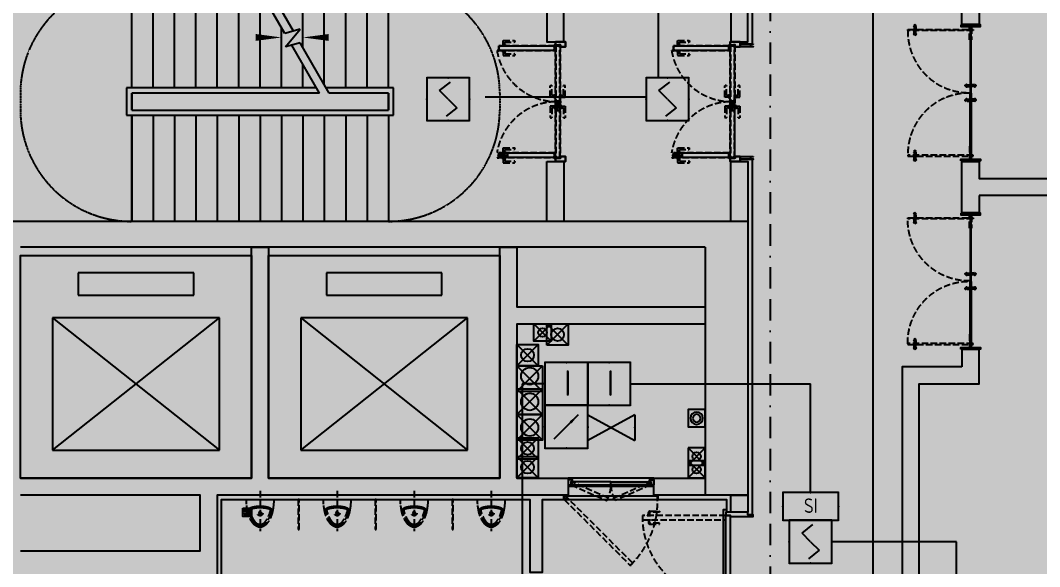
# Model space of a CAD drawing. Extents: x -284868 to 304789, y -137694 to 137894.
# Drawn here: x 208588 to 220495, y -89773 to -83388 of the extents above; entities that cross this region are included whole.
import ezdxf
from ezdxf.enums import TextEntityAlignment as Align

# ---------------------------------------------------------------- set-up
doc = ezdxf.new("R2010")
doc.units = 0
doc.linetypes.add('BORDER2', pattern=[0.875, 0.25, -0.125, 0.25, -0.125, 0, -0.125])
doc.linetypes.add('DASH', pattern=[0.35, 0.25, -0.1])
doc.layers.get('0').update_dxf_attribs({"linetype": 'CONTINUOUS'})
for name, color, linetype in [('0-墙', 4, 'CONTINUOUS'), ('0-建筑柱体', 251, 'CONTINUOUS'), ('0-消防栓(给排水)', 9, 'CONTINUOUS'), ('0-电梯', 3, 'CONTINUOUS'), ('0-非设计区域', 251, 'CONTINUOUS'), ('1P-DOOR-门扇', 2, 'CONTINUOUS'), ('1P-DOOR-防火门扇', 1, 'CONTINUOUS'), ('1P-DP-门套', 2, 'CONTINUOUS'), ('1P-WFF-墙面完成面', 200, 'CONTINUOUS'), ('E-FIRE-CIRC', 120, 'CONTINUOUS'), ('E-FIRE-EQPM', 3, 'CONTINUOUS'), ('EQUIP-消防', 3, 'CONTINUOUS'), ('EQUIP-隔离模块', 241, 'CONTINUOUS'), ('F-地漏', 8, 'CONTINUOUS'), ('P-完成面', 42, 'CONTINUOUS'), ('P-平面家具', 3, 'CONTINUOUS'), ('P-平面楼梯', 3, 'CONTINUOUS'), ('P-门套', 3, 'CONTINUOUS'), ('P-门扇', 6, 'CONTINUOUS'), ('S-X-DIM', 2, 'CONTINUOUS'), ('WIRE-消防电源', 2, 'TG_D'), ('WIRE-照明', 130, 'CONTINUOUS'), ('WIRE-电话插孔', 120, 'BORDER2')]:
    doc.layers.add(name, color=color, linetype=linetype)
doc.styles.get("Standard").update_dxf_attribs({"font": 'GBENOR', "bigfont": 'GBCBIG'})
doc.styles.add('TG_LINETYPE', font='SIMPLEX', dxfattribs={"width": 0.8, "height": 3, "bigfont": 'HZTXT'})
doc.linetypes.add('TG_D', pattern='A,2,-0.3,["D",TG_LINETYPE,S=0.1,R=0,X=-0.23,Y=-0.15],0', length=2.3)
pattern_1 = [(45, (-0.1692, 11.7), (-1.12253, 1.12253), []), (135, (-0.1692, 11.7), (-1.12253, -1.12253), [])]
pattern_2 = [(225, (0.1692, 38.3), (1.12253, -1.12253), []), (315, (0.1692, 38.3), (1.12253, 1.12253), [])]

# ---------------------------------------------------------------- blocks, each defined once
blk = doc.blocks.new('213r5467')
for p, q in [((-90909, -260063), (-90909, -260326)), ((-89559, -260063), (-90909, -260063)), ((-89559, -260326), (-89559, -260063)), ((-90909, -260326), (-89559, -260326)), ((-91209, -260588), (-91209, -262138)), ((-89259, -260588), (-91209, -260588)), ((-91209, -260588), (-89259, -262138)), ((-91209, -262138), (-89259, -260588)), ((-89259, -262138), (-89259, -260588)), ((-91209, -262138), (-89259, -262138))]:
    blk.add_line(p, q)
blk.add_lwpolyline([(-88884, -262463), (-91584, -262463), (-91584, -259863), (-88884, -259863), (-88884, -262463)])
blk = doc.blocks.new('sgASGHHHH')
for points in [[(-94646, -904374), (-94146, -904074), (-102996, -904074), (-102646, -904374)], [(-94146, -904074), (-94646, -904374), (-94646, -907274), (-94146, -907274)]]:
    blk.add_hatch(color=256).paths.add_polyline_path(points)
at = {"color": 4}
for p, q in [((-94146, -904074), (-102996, -904074)), ((-94146, -904074), (-94146, -907274)), ((-94646, -904374), (-102646, -904374)), ((-94646, -904374), (-94646, -907274)), ((-94146, -907274), (-94646, -907274))]:
    blk.add_line(p, q, dxfattribs=at)
blk = doc.blocks.new('A$C10332E08')
for p, q in [((250, 0), (0, 250)), ((250, 250), (0, 0))]:
    blk.add_line(p, q)
blk.add_lwpolyline([(0, 250), (250, 250), (250, 0), (0, 0)], close=True)
blk = doc.blocks.new('A$C2AC726D9')
for centre, radius in [((23150, -20400), 50), ((23325, -20425), 75), ((22975, -20665), 75), ((23000, -20910), 100), ((23000, -21210), 100), ((23000, -21510), 100), ((22975, -21755), 75), ((22975, -21975), 75), ((24950, -21850), 50), ((24950, -22000), 50)]:
    blk.add_circle(centre, radius)
for p, xscale, yscale, zscale, rotation in [((23050, -20300), 0.8, 0.8, 0.8, 270), ((22850, -20790), 1.2, 1.2, 1.2, 270), ((22850, -21060), 1.2, 1.2, 1.2, 270), ((22850, -21360), 1.2, 1.2, 1.2, 270), ((25050, -21750), -0.8, 0.8, 0.8, 90), ((25050, -21900), -0.8, 0.8, 0.8, 90)]:
    blk.add_blockref('A$C10332E08', p, dxfattribs=dict(xscale=xscale, yscale=yscale, zscale=zscale, rotation=rotation))
for p, rotation in [((23450, -20550), 90), ((23100, -20540), 180), ((23100, -21880), 90), ((23100, -22100), 90)]:
    blk.add_blockref('A$C10332E08', p, dxfattribs=dict(rotation=rotation))
blk = doc.blocks.new('A$C2E9C7AB1')
blk.add_lwpolyline([(-200, 0), (0, 0), (0, -200), (-200, -200)], close=True)
for radius in [72.3, 45.5]:
    blk.add_circle((-100, -100), radius)
blk = doc.blocks.new('A$C3F6147FC')
at = {"xscale": -1, "rotation": 270}
blk.add_blockref('A$C2E9C7AB1', (14400, 11550), dxfattribs=at)
blk = doc.blocks.new('A$C74d47d92')
for p, q in [((-4850, -1240), (-4850, 0)), ((-4850, -1240), (-4850, 0)), ((-4600, -1240), (-4600, 0)), ((-4350, -1240), (-4350, 0)), ((-4100, -1240), (-4100, 0)), ((-3850, -1240), (-3850, 0)), ((-3600, -1240), (-3600, 0)), ((-3060, -603), (-3408, 0)), ((-3350, -1240), (-3350, -100)), ((-2960, -576), (-3293, 0)), ((-3100, -333), (-3100, 0)), ((-2850, -767), (-2850, 0)), ((-2600, -1200), (-2600, 0)), ((-2350, -1240), (-2350, 0)), ((-2100, -1240), (-2100, 0)), ((-1850, -1240), (-1850, 0)), ((-3100, -1240), (-3100, -533)), ((-2880, -555), (-3060, -603)), ((-3052, -761), (-2880, -555)), ((-2880, -714), (-3052, -761)), ((-2542, -1300), (-2880, -714)), ((-2657, -1300), (-2980, -741)), ((-2850, -1240), (-2850, -967)), ((-2692, -1240), (-4910, -1240)), ((-4910, -1240), (-4910, -1560)), ((-2657, -1300), (-4850, -1300)), ((-2657, -1300), (-4850, -1300)), ((-4850, -1300), (-4850, -1500)), ((-4850, -1500), (-4850, -1300)), ((-1790, -1240), (-2577, -1240)), ((-1850, -1300), (-2542, -1300)), ((-1850, -1300), (-2542, -1300)), ((-1850, -1500), (-1850, -1300)), ((-1850, -1300), (-1850, -1500)), ((-1790, -1560), (-1790, -1240)), ((-4850, -1500), (-1850, -1500)), ((-4850, -1500), (-1850, -1500)), ((-4910, -1560), (-1790, -1560)), ((-4850, -1560), (-4850, -2800)), ((-4850, -2800), (-4850, -1560)), ((-4600, -1560), (-4600, -2800)), ((-4350, -1560), (-4350, -2800)), ((-4100, -1560), (-4100, -2800)), ((-3850, -1560), (-3850, -2800)), ((-3600, -1560), (-3600, -2800)), ((-3350, -1560), (-3350, -2800)), ((-3100, -1560), (-3100, -2800)), ((-2850, -1560), (-2850, -2800)), ((-2600, -1560), (-2600, -2800)), ((-2350, -1560), (-2350, -2800)), ((-2100, -1560), (-2100, -2800)), ((-1850, -1560), (-1850, -2800))]:
    blk.add_line(p, q)
at = {"linetype": 'DASH'}
for points in [[(-4850, 0, 0.414214), (-6150, -1300), (-6150, -1500, 0.414214), (-4850, -2800)], [(-1850, 0, -0.414214), (-550, -1300), (-550, -1500, -0.414214), (-1850, -2800)]]:
    blk.add_lwpolyline(points, format="xyb", dxfattribs=at)
for points in [[(-1725, -2150, 0, 0, 0), (-5500, -2150, 0, 0, 0), (-5500, -650, 0, 0, 0), (-3100, -650, 0, 80, 0), (-3400, -650, 0, 0, 0)], [(-1725, -650, 0, 0, 0), (-2850, -650, 0, 80, 0), (-2550, -650, 0, 0, 0)]]:
    blk.add_lwpolyline(points, format="xyseb")
blk = doc.blocks.new('A$C612A7C51')
for p, q in [((0, 35), (2, 35)), ((0, 35), (0, -1)), ((2, 35), (2, -1)), ((0, -1), (1, -3))]:
    blk.add_line(p, q)
for centre, radius, start, end in [((1, -7), 5.62, 101.537, 78.463), ((1, -7), 3.75, 100.8677, 85.475), ((3, 0), 3.43, 199.3524, 238.0625)]:
    blk.add_arc(centre, radius, start, end)
blk = doc.blocks.new('A$C46293241')
at = {"layer": '1P-DP-门套'}
h = blk.add_hatch(dxfattribs=at)
h.set_pattern_fill('ANSI37', color=8, scale=0.3, style=0)
h.set_pattern_definition([(45, (-55.7338, 55.9993), (-0.67352, 0.67352), []), (135, (-55.7338, 55.9993), (-0.67352, -0.67352), [])])
h.paths.add_polyline_path([(-44, 58), (-44, 56), (-56, 56), (-56, 58)])
h = blk.add_hatch(dxfattribs=at)
h.set_pattern_fill('ANSI37', color=8, scale=0.3, style=0)
h.set_pattern_definition([(45, (-40.75, 41.9725), (-0.67352, 0.67352), []), (135, (-40.75, 41.9725), (-0.67352, -0.67352), [])])
h.paths.add_polyline_path([(-39, 42), (-41, 42), (-41, 57), (-39, 57)])
at = {"layer": '1P-DP-门套', "color": 8}
for points in [[(-44, 58), (-44, 56), (-56, 56), (-56, 58)], [(-39, 42), (-41, 42), (-41, 57), (-39, 57)]]:
    blk.add_lwpolyline(points, close=True, dxfattribs=at)
at = {"layer": 'P-完成面'}
blk.add_lwpolyline([(-39, 40, 0.238815), (-39, 41), (-39, 58), (-60, 58), (-60, 120), (0, 120), (0, 100), (-1, 100), (-1, 119), (-59, 119), (-59, 59), (-38, 59), (-38, 41, -0.238815), (-38, 40), (-38, 39, 0.238815), (-39, 38), (-39, 1), (-1, 1), (-1, 20), (0, 20), (0, 0), (-40, 0), (-40, 39, -0.238815), (-39, 40), (-39, 40)], format="xyb", dxfattribs=at)
blk.add_lwpolyline([(-3, 114), (-1, 114), (-1, 6), (-3, 6)], close=True, dxfattribs=at)
blk = doc.blocks.new('A$C31043D8C')
at = {"layer": 'P-门扇', "color": 251, "linetype": 'DASH', "ltscale": 300}
for p, q in [((-25, 0), (-25, -6)), ((-25, 0), (25, 0)), ((25, 0), (25, -6)), ((-23, -8), (23, -8)), ((-10, -8), (-10, -55)), ((-5, -60), (122, -60)), ((10, -8), (10, -40)), ((10, -40), (122, -40)), ((127, -45), (127, -55))]:
    blk.add_line(p, q, dxfattribs=at)
for centre, radius, start, end in [((-23, -6), 2, 180, 270), ((-5, -55), 5, 180, 270), ((23, -6), 2, 270, 0), ((122, -45), 5, 0, 90), ((122, -55), 5, 270, 0)]:
    blk.add_arc(centre, radius, start, end, dxfattribs=at)
blk = doc.blocks.new('*U269')
at = {"layer": 'P-门扇', "linetype": 'DASH', "ltscale": 300}
h = blk.add_hatch(dxfattribs=at)
h.set_pattern_fill('ANSI37', color=251, scale=0.5, style=0)
h.set_pattern_definition(pattern_1)
h.paths.add_polyline_path([(2, 12), (2, 42), (0, 42), (0, 12)])
h = blk.add_hatch(dxfattribs=at)
h.set_pattern_fill('ANSI37', color=251, scale=0.2, style=0)
h.set_pattern_definition([(45, (657.35, 55.1438), (-0.449013, 0.449013), []), (135, (657.35, 55.1438), (-0.449013, -0.449013), [])])
h.paths.add_polyline_path([(657, 56), (669, 56), (669, 55), (657, 55)])
at = {"layer": 'P-门扇', "color": 251, "linetype": 'DASH', "ltscale": 300}
for points in [[(655, 58), (655, 1), (1, 1), (1, 11), (3, 11), (3, 24), (2, 24), (2, 12), (0, 12), (0, 0), (655, 0), (655, 57), (671, 57, 0.995191), (671, 58), (653, 58, 0.414214), (653, 57), (653, 55, -0.414214), (652, 54), (1, 54), (1, 43), (3, 43), (3, 24), (2, 24), (2, 42), (0, 42), (0, 55), (652, 55, 0.414214), (652, 55), (652, 57, -0.414214), (653, 58), (671, 58, -1), (671, 56), (657, 56), (657, 57)], [(6, 5), (20, 5), (20, 4), (20, 5), (6, 5, -0.414214), (6, 5), (6, 50, -0.414214), (6, 50), (20, 50), (20, 51), (6, 51, 0.414214), (5, 50), (5, 6, 0.414214), (7, 4), (20, 4)], [(651, 5), (638, 5), (638, 4), (638, 5), (651, 5, 0.414214), (652, 5), (652, 50, 0.414214), (651, 50), (638, 50), (638, 51), (651, 51, -0.414214), (653, 50), (653, 6, -0.414214), (651, 4), (638, 4)]]:
    blk.add_lwpolyline(points, format="xyb", dxfattribs=at)
for points in [[(2, 12), (2, 42), (0, 42), (0, 12)], [(1, 54), (655, 54), (655, 51), (1, 51)], [(1, 4), (655, 4), (655, 1), (1, 1)], [(657, 56), (669, 56), (669, 55), (657, 55)]]:
    blk.add_lwpolyline(points, close=True, dxfattribs=at)
at = {"layer": '1P-DOOR-门扇', "color": 8, "linetype": 'ByBlock', "rotation": 180}
blk.add_blockref('A$C31043D8C', (595, 55), dxfattribs=at)
at = {"layer": '1P-DOOR-门扇', "color": 8, "linetype": 'ByBlock', "xscale": -1}
blk.add_blockref('A$C31043D8C', (595, 0), dxfattribs=at)
blk = doc.blocks.new('*U270')
at = {"layer": 'P-门扇', "linetype": 'DASH', "ltscale": 300}
h = blk.add_hatch(dxfattribs=at)
h.set_pattern_fill('ANSI37', color=251, scale=0.5, style=0)
h.set_pattern_definition(pattern_1)
h.paths.add_polyline_path([(2, 12), (2, 42), (0, 42), (0, 12)])
h = blk.add_hatch(dxfattribs=at)
h.set_pattern_fill('ANSI37', color=251, scale=0.2, style=0)
h.set_pattern_definition([(45, (657.4896, 55.1438), (-0.449013, 0.449013), []), (135, (657.4896, 55.1438), (-0.449013, -0.449013), [])])
h.paths.add_polyline_path([(657, 56), (669, 56), (669, 55), (657, 55)])
at = {"layer": 'P-门扇', "color": 251, "linetype": 'DASH', "ltscale": 300}
for points in [[(655, 58), (655, 1), (1, 1), (1, 11), (3, 11), (3, 24), (2, 24), (2, 12), (0, 12), (0, 0), (656, 0), (656, 57), (671, 57, 0.995191), (671, 58), (653, 58, 0.414214), (653, 57), (653, 55, -0.414214), (652, 54), (1, 54), (1, 43), (3, 43), (3, 24), (2, 24), (2, 42), (0, 42), (0, 55), (652, 55, 0.414214), (652, 55), (652, 57, -0.414214), (653, 58), (671, 58, -1), (671, 56), (657, 56), (657, 57)], [(6, 5), (20, 5), (20, 4), (20, 5), (6, 5, -0.414214), (6, 5), (6, 50, -0.414214), (6, 50), (20, 50), (20, 51), (6, 51, 0.414214), (5, 50), (5, 6, 0.414214), (7, 4), (20, 4)], [(652, 5), (638, 5), (638, 4), (638, 5), (652, 5, 0.414214), (652, 5), (652, 50, 0.414214), (652, 50), (638, 50), (638, 51), (652, 51, -0.414214), (653, 50), (653, 6, -0.414214), (651, 4), (638, 4)]]:
    blk.add_lwpolyline(points, format="xyb", dxfattribs=at)
for points in [[(2, 12), (2, 42), (0, 42), (0, 12)], [(1, 54), (655, 54), (655, 51), (1, 51)], [(1, 4), (655, 4), (655, 1), (1, 1)], [(657, 56), (669, 56), (669, 55), (657, 55)]]:
    blk.add_lwpolyline(points, close=True, dxfattribs=at)
at = {"layer": '1P-DOOR-门扇', "color": 8, "linetype": 'ByBlock', "rotation": 180}
blk.add_blockref('A$C31043D8C', (596, 55), dxfattribs=at)
at = {"layer": '1P-DOOR-门扇', "color": 8, "linetype": 'ByBlock', "xscale": -1}
blk.add_blockref('A$C31043D8C', (596, 0), dxfattribs=at)
blk = doc.blocks.new('A$C0AC0499D')
at = {"layer": 'P-门扇', "color": 251, "linetype": 'DASH', "ltscale": 300}
for p, q in [((0, 6), (-12, 6)), ((-12, 4), (-12, 6)), ((-12, 4), (0, -6)), ((0, -10), (0, 10)), ((0, 10), (3, 10)), ((3, -10), (3, 10)), ((3, 8), (88, 8)), ((88, 8), (88, -8)), ((99, 0), (-14, 0)), ((-4, 0), (0, 0)), ((3, -10), (0, -10)), ((2, 0), (1, 0)), ((3, -8), (88, -8))]:
    blk.add_line(p, q, dxfattribs=at)
blk = doc.blocks.new('A$C6733057F')
at = {"layer": 'P-门扇', "color": 251, "linetype": 'DASH', "ltscale": 300}
blk.add_line((103, -21), (103, 21), dxfattribs=at)
for points in [[(4, 14), (103, 14), (103, -14), (4, -14)], [(4, 12), (101, 12), (101, -13), (4, -13)]]:
    blk.add_lwpolyline(points, dxfattribs=at)
at = {"layer": '1P-DOOR-门扇', "color": 8}
blk.add_blockref('A$C31043D8C', (60, -25), dxfattribs=at)
at = {"layer": 'P-门扇', "color": 251, "linetype": 'DASH', "ltscale": 300, "extrusion": (0, 0, -1), "zscale": -1, "rotation": 180}
blk.add_blockref('A$C0AC0499D', (0, 0), dxfattribs=at)
blk = doc.blocks.new('*U267')
at = {"layer": 'P-门扇', "linetype": 'DASH', "ltscale": 300}
h = blk.add_hatch(dxfattribs=at)
h.set_pattern_fill('ANSI37', color=251, scale=0.5, angle=180, style=0)
h.set_pattern_definition(pattern_2)
h.paths.add_polyline_path([(-2, 38), (-2, 8), (0, 8), (0, 38)])
h = blk.add_hatch(dxfattribs=at)
h.set_pattern_fill('ANSI37', color=251, scale=0.2, angle=180, style=0)
h.set_pattern_definition([(225, (-657.4896, -5.1438), (0.449013, -0.449013), []), (315, (-657.4896, -5.1438), (0.449013, 0.449013), [])])
h.paths.add_polyline_path([(-657, -6), (-669, -6), (-669, -5), (-657, -5)])
at = {"layer": 'P-门扇', "color": 251, "linetype": 'DASH', "ltscale": 300}
for points in [[(-655, -8), (-655, 49), (-1, 49), (-1, 39), (-3, 39), (-3, 26), (-2, 26), (-2, 38), (0, 38), (0, 50), (-656, 50), (-656, -7), (-671, -7, 0.995191), (-671, -8), (-653, -8, 0.414214), (-653, -7), (-653, -5, -0.414214), (-652, -4), (-1, -4), (-1, 7), (-3, 7), (-3, 26), (-2, 26), (-2, 8), (0, 8), (0, -5), (-652, -5, 0.414214), (-652, -5), (-652, -7, -0.414214), (-653, -8), (-671, -8, -1), (-671, -6), (-657, -6), (-657, -7)], [(-652, 45), (-638, 45), (-638, 46), (-638, 45), (-652, 45, 0.414214), (-652, 45), (-652, 0, 0.414214), (-652, 0), (-638, 0), (-638, -1), (-652, -1, -0.414214), (-653, 0), (-653, 44, -0.414214), (-651, 46), (-638, 46)], [(-6, 45), (-20, 45), (-20, 46), (-20, 45), (-6, 45, -0.414214), (-6, 45), (-6, 0, -0.414214), (-6, 0), (-20, 0), (-20, -1), (-6, -1, 0.414214), (-5, 0), (-5, 44, 0.414214), (-7, 46), (-20, 46)]]:
    blk.add_lwpolyline(points, format="xyb", dxfattribs=at)
for points in [[(-1, 46), (-655, 46), (-655, 49), (-1, 49)], [(-2, 38), (-2, 8), (0, 8), (0, 38)], [(-657, -6), (-669, -6), (-669, -5), (-657, -5)], [(-1, -4), (-655, -4), (-655, -1), (-1, -1)]]:
    blk.add_lwpolyline(points, close=True, dxfattribs=at)
blk.add_blockref('A$C6733057F', (-656, 20), dxfattribs=at)
at = {"layer": 'P-门扇', "color": 251, "linetype": 'DASH', "ltscale": 300, "extrusion": (0, 0, -1), "zscale": -1, "rotation": 180}
blk.add_blockref('A$C31043D8C', (596, 50), dxfattribs=at)
blk = doc.blocks.new('*U268')
at = {"layer": 'P-门扇', "linetype": 'DASH', "ltscale": 300}
h = blk.add_hatch(dxfattribs=at)
h.set_pattern_fill('ANSI37', color=251, scale=0.5, angle=180, style=0)
h.set_pattern_definition(pattern_2)
h.paths.add_polyline_path([(-2, 38), (-2, 8), (0, 8), (0, 38)])
h = blk.add_hatch(dxfattribs=at)
h.set_pattern_fill('ANSI37', color=251, scale=0.2, angle=180, style=0)
h.set_pattern_definition([(225, (-657.35, -5.1438), (0.449013, -0.449013), []), (315, (-657.35, -5.1438), (0.449013, 0.449013), [])])
h.paths.add_polyline_path([(-657, -6), (-669, -6), (-669, -5), (-657, -5)])
at = {"layer": 'P-门扇', "color": 251, "linetype": 'DASH', "ltscale": 300}
for points in [[(-655, -8), (-655, 49), (-1, 49), (-1, 39), (-3, 39), (-3, 26), (-2, 26), (-2, 38), (0, 38), (0, 50), (-655, 50), (-655, -7), (-671, -7, 0.995191), (-671, -8), (-653, -8, 0.414214), (-653, -7), (-653, -5, -0.414214), (-652, -4), (-1, -4), (-1, 7), (-3, 7), (-3, 26), (-2, 26), (-2, 8), (0, 8), (0, -5), (-652, -5, 0.414214), (-652, -5), (-652, -7, -0.414214), (-653, -8), (-671, -8, -1), (-671, -6), (-657, -6), (-657, -7)], [(-651, 45), (-638, 45), (-638, 46), (-638, 45), (-651, 45, 0.414214), (-652, 45), (-652, 0, 0.414214), (-651, 0), (-638, 0), (-638, -1), (-651, -1, -0.414214), (-653, 0), (-653, 44, -0.414214), (-651, 46), (-638, 46)], [(-6, 45), (-20, 45), (-20, 46), (-20, 45), (-6, 45, -0.414214), (-6, 45), (-6, 0, -0.414214), (-6, 0), (-20, 0), (-20, -1), (-6, -1, 0.414214), (-5, 0), (-5, 44, 0.414214), (-7, 46), (-20, 46)]]:
    blk.add_lwpolyline(points, format="xyb", dxfattribs=at)
for points in [[(-1, 46), (-655, 46), (-655, 49), (-1, 49)], [(-2, 38), (-2, 8), (0, 8), (0, 38)], [(-657, -6), (-669, -6), (-669, -5), (-657, -5)], [(-1, -4), (-655, -4), (-655, -1), (-1, -1)]]:
    blk.add_lwpolyline(points, close=True, dxfattribs=at)
blk.add_blockref('A$C6733057F', (-655, 20), dxfattribs=at)
at = {"layer": 'P-门扇', "color": 251, "linetype": 'DASH', "ltscale": 300, "extrusion": (0, 0, -1), "zscale": -1, "rotation": 180}
blk.add_blockref('A$C31043D8C', (595, 50), dxfattribs=at)
blk = doc.blocks.new('A$C7A897201')
at = {"layer": 'P-门套'}
for points in [[(0, -60), (35, -60), (35, -20), (50, -20), (50, 0), (0, 0), (0, -60)], [(1000, -60), (965, -60), (965, -20), (950, -20), (950, 0), (1000, 0), (1000, -60)]]:
    blk.add_lwpolyline(points, dxfattribs=at)
at = {"layer": 'P-门扇'}
for points in [[(35, -60), (500, -60), (500, -25), (35, -25)], [(965, -60), (500, -60), (500, -25), (965, -25)]]:
    blk.add_lwpolyline(points, close=True, dxfattribs=at)
at = {"layer": 'P-门扇', "color": 251, "linetype": 'DASH', "ltscale": 300}
for points in [[(35, -60), (451, -242), (469, -212), (52, -30)], [(965, -60), (549, -242), (531, -212), (947, -30)]]:
    blk.add_lwpolyline(points, close=True, dxfattribs=at)
for centre, start, end in [((135, -60), 328.598, 0), ((865, -60), 180, 211.402)]:
    blk.add_arc(centre, 365, start, end, dxfattribs=at)
blk = doc.blocks.new('A$Cd1c035f1')
at = {"layer": 'P-门扇', "color": 251, "linetype": 'DASH', "ltscale": 300}
blk.add_lwpolyline([(0, 0), (-974, 0), (-974, -50), (0, -50)], close=True, dxfattribs=at)
for points in [[(-877, 0), (-877, 1, 0.414214), (-879, 3), (-916, 3, 0.414214), (-917, 1), (-917, 0)], [(-877, -50), (-877, -51, -0.414214), (-879, -52), (-916, -52, -0.414214), (-917, -51), (-917, -50)]]:
    blk.add_lwpolyline(points, format="xyb", close=True, dxfattribs=at)
for points in [[(-773, 50), (-773, 38), (-886, 38, 0.414214), (-891, 33), (-891, 3), (-903, 3), (-903, 35, -0.414214), (-888, 50), (-773, 50)], [(-773, -99), (-773, -87), (-886, -87, -0.414214), (-891, -82), (-891, -52), (-903, -52), (-903, -84, 0.414214), (-888, -99), (-773, -99)]]:
    blk.add_lwpolyline(points, format="xyb", dxfattribs=at)
blk.add_arc((-18, -18), 956, 178.8908, 271.1092, dxfattribs=at)
blk = doc.blocks.new('A$C7B347943')
at = {"layer": 'P-门扇', "color": 251, "linetype": 'DASH', "ltscale": 300}
for p, q in [((-10, 0), (10, 0)), ((0, -10), (0, 10))]:
    blk.add_line(p, q, dxfattribs=at)
blk.add_lwpolyline([(114, -12), (114, 12), (-30, 12), (-30, -12)], close=True, dxfattribs=at)
at = {"layer": 'P-门扇', "color": 6, "linetype": 'DASH', "ltscale": 300}
blk.add_circle((0, 0), 6, dxfattribs=at)
blk = doc.blocks.new('A$C21f4e1ae')
at = {"layer": 'P-门扇', "color": 251, "linetype": 'DASH', "ltscale": 300}
for p, q in [((-775, 1), (-775, -34)), ((-755, 1), (-755, -34)), ((-775, -81), (-775, -46)), ((-755, -81), (-755, -46)), ((-775, -1469), (-775, -1504)), ((-775, -1551), (-775, -1516)), ((-755, -1469), (-755, -1504)), ((-755, -1551), (-755, -1516))]:
    blk.add_line(p, q, dxfattribs=at)
at = {"layer": 'P-门扇', "color": 8}
for p, q in [((-120, -10), (-120, -773)), ((-110, -10), (-110, -773)), ((-120, -1540), (-120, -778)), ((-110, -1540), (-110, -778))]:
    blk.add_line(p, q, dxfattribs=at)
at = {"layer": 'P-门扇', "color": 251}
for p, q in [((-156, -680), (-121, -680)), ((-156, -700), (-121, -700)), ((-74, -680), (-109, -680)), ((-74, -700), (-109, -700)), ((-156, -850), (-121, -850)), ((-156, -870), (-121, -870)), ((-74, -850), (-109, -850)), ((-74, -870), (-109, -870))]:
    blk.add_line(p, q, dxfattribs=at)
at = {"layer": 'P-门扇', "color": 251, "linetype": 'DASH', "ltscale": 300}
for points in [[(-748, 8), (-765, 26), (-783, 8), (-765, -9)], [(-752, 8), (-765, 22), (-779, 8), (-765, -5)], [(-847, -35), (-846, -34), (-86, -34), (-85, -35), (-85, -45), (-86, -46), (-846, -46), (-847, -45)], [(-748, -89), (-765, -106), (-783, -89), (-765, -71)], [(-752, -89), (-765, -102), (-779, -89), (-765, -75)], [(-847, -1515), (-846, -1516), (-86, -1516), (-85, -1515), (-85, -1505), (-86, -1504), (-846, -1504), (-847, -1505)], [(-748, -1461), (-765, -1444), (-783, -1461), (-765, -1479)], [(-748, -1558), (-765, -1576), (-783, -1558), (-765, -1541)], [(-752, -1461), (-765, -1448), (-779, -1461), (-765, -1475)], [(-752, -1558), (-765, -1572), (-779, -1558), (-765, -1545)]]:
    blk.add_lwpolyline(points, close=True, dxfattribs=at)
at = {"layer": 'P-门扇'}
for points in [[(-110, -773), (-109, -772), (-109, -11), (-110, -10), (-120, -10), (-121, -11), (-121, -772), (-120, -773)], [(-110, -778), (-109, -779), (-109, -1539), (-110, -1540), (-120, -1540), (-121, -1539), (-121, -779), (-120, -778)]]:
    blk.add_lwpolyline(points, close=True, dxfattribs=at)
at = {"layer": 'P-门扇', "color": 251}
for points in [[(-164, -673), (-181, -690), (-164, -708), (-146, -690)], [(-164, -677), (-177, -690), (-164, -704), (-150, -690)], [(-66, -673), (-49, -690), (-66, -708), (-84, -690)], [(-66, -677), (-53, -690), (-66, -704), (-80, -690)], [(-164, -877), (-181, -860), (-164, -842), (-146, -860)], [(-164, -873), (-177, -860), (-164, -846), (-150, -860)], [(-66, -877), (-49, -860), (-66, -842), (-84, -860)], [(-66, -873), (-53, -860), (-66, -846), (-80, -860)]]:
    blk.add_lwpolyline(points, close=True, dxfattribs=at)
at = {"layer": 'P-门扇', "color": 251, "linetype": 'DASH', "ltscale": 300}
for centre, start, end in [((-134, -59), 178.681, 271.319), ((-134, -1491), 88.681, 181.319)]:
    blk.add_arc(centre, 714, start, end, dxfattribs=at)
at = {"layer": 'P-门扇', "extrusion": (0, 0, -1), "zscale": -1, "rotation": 270}
blk.add_blockref('A$C7B347943', (115, -40), dxfattribs=at)
at = {"layer": 'P-门扇', "rotation": 90.00000000000003}
blk.add_blockref('A$C7B347943', (-115, -1510), dxfattribs=at)
blk = doc.blocks.new('A$C2652ee14')
at = {"layer": 'P-完成面'}
for p, q in [((-200, 1600), (-200, 1595)), ((0, 1600), (0, 1595)), ((-200, 0), (-200, 5)), ((0, 0), (0, 5))]:
    blk.add_line(p, q, dxfattribs=at)
for points in [[(-215, 1595), (-215, 1575), (15, 1575), (15, 1595)], [(-215, 5), (-215, 25), (15, 25), (15, 5)]]:
    blk.add_lwpolyline(points, close=True, dxfattribs=at)
blk = doc.blocks.new('A$C3B184003')
blk.add_lwpolyline([(0, -100), (100, -100), (100, 0), (0, 0)], close=True)
at = {"color": 8}
for points in [[(43, -46), (43, -46, 0.414214), (42, -43), (24, -33, 0.414214), (21, -33), (21, -33, 0.414214), (22, -36), (40, -46, 0.414214)], [(43, -54), (43, -54, 0.414214), (40, -54), (22, -64, 0.414214), (21, -67), (21, -67, 0.414214), (24, -67), (42, -57, 0.414214)], [(50, -42), (50, -42, 0.414214), (52, -40), (52, -19, 0.414214), (50, -17), (50, -17, 0.414214), (48, -19), (48, -40, 0.414214)], [(50, -58), (50, -58, 0.414214), (48, -60), (48, -81, 0.414214), (50, -83), (50, -83, 0.414214), (52, -81), (52, -60, 0.414214)], [(57, -46), (57, -46, 0.414214), (60, -46), (78, -36, 0.414214), (79, -33), (79, -33, 0.414214), (76, -33), (58, -43, 0.414214)], [(57, -54), (57, -54, 0.414214), (58, -57), (76, -67, 0.414214), (79, -67), (79, -67, 0.414214), (78, -64), (60, -54, 0.414214)]]:
    blk.add_lwpolyline(points, format="xyb", close=True, dxfattribs=at)
blk.add_circle((50, -50), 40, dxfattribs=at)
blk = doc.blocks.new('A$C7DA453AF')
at = {"layer": 'P-平面家具', "linetype": 'DASH', "ltscale": 300}
blk.add_line((29, -153), (29, 153), dxfattribs=at)
at = {"layer": 'P-平面家具', "color": 251, "linetype": 'DASH', "ltscale": 300}
for p, q in [((-114, 9), (-126, 9)), ((-114, -11), (-126, -11))]:
    blk.add_line(p, q, dxfattribs=at)
at = {"layer": 'P-平面家具', "linetype": 'DASH', "ltscale": 300}
for points in [[(29, 153, 0.024494), (-23, 150, 0.029037), (-111, 137, 0.115455), (-247, 71, 0.115944), (-279, 17, 0.080916), (-281, 0, 0.080916)], [(29, -153, -0.024494), (-23, -150, -0.029037), (-111, -137, -0.115455), (-247, -71, -0.115944), (-279, -17, -0.080916), (-281, 0, -0.080916)]]:
    blk.add_lwpolyline(points, format="xyb", dxfattribs=at)
at = {"layer": 'P-平面家具', "color": 251, "linetype": 'DASH', "ltscale": 300}
for points in [[(-91, 114, 0.091485), (-225, 52, 0.228215), (-252, 0, -0.054994)], [(-91, -114, -0.091485), (-225, -52, -0.228215), (-252, 0, 0.054994)], [(-121, -30, -1.03719), (-122, 29, 1.013272)]]:
    blk.add_lwpolyline(points, format="xyb", dxfattribs=at)
blk.add_lwpolyline([(124, 0), (-325, 0)], dxfattribs=at)
at = {"layer": 'P-平面家具', "linetype": 'DASH', "ltscale": 300}
for centre, radius, start, end in [((-5, -241), 380, 109.4366, 127.1857), ((-116, 64), 56.1, 58.4441, 106.5326), ((-114, 51), 86.1, 80.0701, 87.9118), ((-108, 87), 50, 16.2879, 80.0701), ((-175, -7), 91.6, 131.0995, 175.4264), ((-102, 86), 30, 13.4789, 58.4441), ((-513, -13), 453, 5.7082, 13.4789), ((-413, 1), 352, 359.8619, 5.122), ((-432, -8), 388, 5.5871, 16.2879), ((-21800, -1185), 21787, 3.1185, 3.1968), ((-21800, 1185), 21787, 356.8032, 356.8815), ((-175, 7), 91.6, 184.5736, 228.9005), ((-5, 241), 380, 232.8143, 250.5634), ((-116, -64), 56.1, 253.4674, 301.5559), ((-108, -87), 50, 279.9299, 343.7121), ((-102, -86), 30, 301.5559, 346.5211), ((-513, 13), 453, 346.5211, 354.2918), ((-413, -1), 352, 354.878, 0.1381), ((-432, 8), 388, 343.7121, 354.4129), ((-114, -51), 86.1, 272.0882, 279.9299)]:
    blk.add_arc(centre, radius, start, end, dxfattribs=at)
at = {"layer": 'P-平面家具', "color": 251, "linetype": 'DASH', "ltscale": 300}
for centre, start, end in [((-124, -1), 102.2772, 257.4607), ((-117, -1), 282.5393, 77.6568)]:
    blk.add_arc(centre, 10.7, start, end, dxfattribs=at)
blk = doc.blocks.new('$equip$00002649')
for p, q in [((-0.5, 0.5), (-0.5, -0.5)), ((0.5, 0.5), (-0.5, 0.5)), ((0.5, -0.5), (0.5, 0.5)), ((-0.2, 0.2), (0.05, 0.4)), ((0, 0), (-0.2, 0.2)), ((0, 0), (0.2, -0.2)), ((0.2, -0.2), (-0.05, -0.4)), ((-0.5, -0.5), (0.5, -0.5))]:
    blk.add_line(p, q)
at = {"const_width": 0.04}
blk.add_lwpolyline([(-0.5, 0.5), (0.5, 0.5), (0.5, -0.5), (-0.5, -0.5), (-0.5, 0.5), (0.5, 0.5)], dxfattribs=at)
for p in [(0, 0.5), (-0.5, 0), (0.5, 0), (0, -0.5)]:
    blk.add_point(p)
at = {"color": 7, "flags": 1}
for tag, height, p in [('A', 0.00002, (0, 0)), ('B', 0.4, (0.762, -0.208))]:
    blk.add_attdef(tag, text='', height=height, dxfattribs=at).set_placement(p, align=Align.MIDDLE_CENTER)
blk = doc.blocks.new('$equip$00002772')
for p, q in [((0.5, 0.5), (-0.5, 0.5)), ((-0.5, 0.5), (-0.5, -0.5)), ((0.5, -0.5), (0.5, 0.5)), ((-0.5, -0.5), (0.5, -0.5))]:
    blk.add_line(p, q)
at = {"const_width": 0.04}
blk.add_lwpolyline([(-0.5, 0.5), (0.5, 0.5), (0.5, -0.5), (-0.5, -0.5), (-0.5, 0.5), (0.5, 0.5)], dxfattribs=at)
for p in [(0, 0.5), (-0.5, 0), (0.5, 0), (0, -0.5)]:
    blk.add_point(p)
at = {"color": 7}
blk.add_attdef('$TEXT$', text='', height=0.3, dxfattribs=at).set_placement((0.033, 0.02), align=Align.MIDDLE_CENTER)
at = {"color": 7, "flags": 1}
for tag, height, p in [('A', 0.00002, (0, 0)), ('B', 0.4, (0.755, -0.254))]:
    blk.add_attdef(tag, text='', height=height, dxfattribs=at).set_placement(p, align=Align.MIDDLE_CENTER)
blk = doc.blocks.new('$equip$00002760')
for p, q in [((0.5, 0.5), (-0.5, 0.5)), ((-0.5, 0.5), (-0.5, -0.5)), ((0.5, -0.5), (0.5, 0.5)), ((-0.283, -0.283), (0.283, 0.283)), ((-0.5, -0.5), (0.5, -0.5))]:
    blk.add_line(p, q)
at = {"const_width": 0.04}
blk.add_lwpolyline([(-0.5, 0.5), (0.5, 0.5), (0.5, -0.5), (-0.5, -0.5), (-0.5, 0.5), (0.5, 0.5)], dxfattribs=at)
for p in [(0, 0.5), (-0.5, 0), (0.5, 0), (0, -0.5)]:
    blk.add_point(p)
blk.add_solid([(0.283, 0.283), (0.075, 0.124), (0.124, 0.075)])
at = {"color": 7, "flags": 1}
for tag, height, p in [('A', 0.00002, (0, 0)), ('B', 0.4, (0.755, -0.254))]:
    blk.add_attdef(tag, text='', height=height, dxfattribs=at).set_placement(p, align=Align.MIDDLE_CENTER)
blk = doc.blocks.new('$equip$00002793')
for p, q in [((-0.55, -0.3), (-0.55, 0.3)), ((-0.55, 0.3), (0.55, -0.3)), ((0.55, 0.3), (-0.55, -0.3)), ((0.55, 0.3), (0.55, -0.3))]:
    blk.add_line(p, q)
for p in [(-0.55, 0), (0, 0), (0.55, 0)]:
    blk.add_point(p)
at = {"color": 7, "flags": 1}
for tag, height, p in [('A', 0.00002, (0, 0)), ('B', 0.4, (0.805, -0.054))]:
    blk.add_attdef(tag, text='', height=height, dxfattribs=at).set_placement(p, align=Align.MIDDLE_CENTER)
blk = doc.blocks.new('A$C057E4D84')
at = {"layer": 'EQUIP-消防', "linetype": 'ByBlock'}
ref = blk.add_blockref('$equip$00002772', (919, 251), dxfattribs=dict(at, xscale=500, yscale=500, zscale=500))
ref.add_attrib('$TEXT$', 'I', dxfattribs={"layer": '0', "color": 7, "height": 300}).set_placement((935, 261), align=Align.MIDDLE_CENTER)
ref = blk.add_blockref('$equip$00002772', (1419, 251), dxfattribs=dict(at, xscale=500, yscale=500, zscale=500))
ref.add_attrib('$TEXT$', 'I', dxfattribs={"layer": '0', "color": 7, "height": 300}).set_placement((1435, 261), align=Align.MIDDLE_CENTER)
at = {"layer": 'EQUIP-消防', "linetype": 'ByBlock', "xscale": 500, "yscale": 500, "zscale": 500}
for name, p in [('$equip$00002760', (919, -249)), ('$equip$00002793', (1444, -259))]:
    blk.add_blockref(name, p, dxfattribs=at)
blk = doc.blocks.new('$equip$00002776')
for p, q in [((0.65, 0.65), (-0.65, 0.65)), ((-0.65, 0.65), (-0.65, 0)), ((0.65, 0), (0.65, 0.65)), ((-0.65, 0), (0.65, 0))]:
    blk.add_line(p, q)
at = {"const_width": 0.04}
blk.add_lwpolyline([(-0.65, 0.65), (-0.65, 0), (0.65, 0), (0.65, 0.65), (-0.65, 0.65), (-0.65, 0)], dxfattribs=at)
for p in [(0, 0.65), (-0.65, 0.325), (0.65, 0.325), (0, 0)]:
    blk.add_point(p)
at = {"color": 7}
blk.add_attdef('$TEXT$', text='', height=0.4, dxfattribs=at).set_placement((0.006, 0.343), align=Align.MIDDLE_CENTER)
at = {"color": 7, "flags": 1}
for tag, p in [('B', (0.905, 0.246)), ('A', (0, 0))]:
    blk.add_attdef(tag, text='', height=0.4, dxfattribs=at).set_placement(p, align=Align.MIDDLE_CENTER)
blk = doc.blocks.new('A$Ca154d7f9')
at = {"layer": 'E-FIRE-CIRC'}
for p, q in [((13450, 9901), (13450, 8829)), ((13310, 8602), (11428, 8602)), ((12128, 5252), (11862, 5252)), ((11862, 5252), (11862, 1281))]:
    blk.add_line(p, q, dxfattribs=at)
at = {"layer": 'E-FIRE-CIRC', "linetype": 'Continuous'}
for p, q in [((13128, 5252), (15231, 5252)), ((15231, 3982), (15231, 5252)), ((16936, 3407), (15481, 3407)), ((16936, 2228), (16936, 3407))]:
    blk.add_line(p, q, dxfattribs=at)
at = {"layer": 'WIRE-消防电源', "ltscale": 1000}
blk.add_line((15957, 18082), (15957, 700), dxfattribs=at)
at = {"layer": 'WIRE-电话插孔', "ltscale": 1000}
blk.add_line((14760, 16242), (14760, 400), dxfattribs=at)
at = {"layer": 'E-FIRE-EQPM', "xscale": 500, "yscale": 500, "zscale": 500}
for p in [(10998, 8579), (13560, 8579), (15231, 3407)]:
    blk.add_blockref('$equip$00002649', p, dxfattribs=at)
at = {"layer": 'EQUIP-隔离模块'}
ref = blk.add_blockref('$equip$00002776', (15231, 3657), dxfattribs=dict(at, xscale=499.9999999999998, yscale=499.9999999999998, zscale=499.9999999999998))
ref.add_attrib('$TEXT$', 'SI', dxfattribs={"layer": '0', "color": 7, "height": 170, "rotation": 0}).set_placement((15234, 3828), align=Align.MIDDLE_CENTER)
at = {"layer": 'S-X-DIM'}
blk.add_blockref('A$C057E4D84', (11459, 5000), dxfattribs=at)

msp = doc.modelspace()

# ---------------------------------------------------------------- hatches: boundary and pattern name
at = {"layer": '0-非设计区域', "ltscale": 3}
h = msp.add_hatch(dxfattribs=at)
h.set_pattern_fill('ANGLE', color=256, scale=100)
h.set_pattern_definition([(0, (-222963.06, 278012.8), (0, 698.5), [508, -190.5]), (90, (-222963.06, 278012.8), (-698.5, 4e-14), [508, -190.5])])
h.paths.add_polyline_path([(202688, -67386), (202688, -75488), (200388, -75488), (200388, -94382), (202188, -94382), (202188, -95588), (211788, -95588), (211788, -99388), (208238, -99388), (208238, -99688), (202188, -99688), (202188, -103688), (211188, -103688), (211188, -106368), (216488, -106368), (216488, -117136), (217338, -117136), (217338, -118589), (228338, -118589), (228338, -65088), (217338, -65088), (217338, -67386), (215838, -67386), (215838, -65088), (203338, -65088), (203338, -67386)])

# ---------------------------------------------------------------- linework, layer by layer
at = {"layer": '0-墙', "ltscale": 3}
for points in [[(219588, -83236), (218888, -83236), (218888, -76188), (204688, -76188), (204688, -75488), (204488, -75488), (204488, -75288), (204888, -75288), (204888, -75988), (219088, -75988), (219088, -83036), (219788, -83036), (219788, -83436), (219588, -83436), (219588, -83236)], [(219788, -85436), (219788, -85636), (219588, -85636), (219588, -85036), (219788, -85036), (219788, -85236), (226888, -85236), (226888, -85436), (219788, -85436)], [(219588, -87436), (218888, -87436), (218888, -106168), (218738, -106168), (218738, -106368), (219088, -106368), (219088, -87636), (219788, -87636), (219788, -87236), (219588, -87236), (219588, -87436)]]:
    msp.add_lwpolyline(points, dxfattribs=at)
at = {"layer": '0-墙'}
for points in [[(214738, -82938), (214738, -83638), (214938, -83638), (214938, -82138)], [(208588, -88738), (211288, -88738), (211288, -86038), (211488, -86038), (211488, -88738), (214188, -88738), (214188, -86038), (214388, -86038), (214388, -86738), (216588, -86738), (216588, -86938), (214388, -86938), (214388, -88738), (214988, -88738), (214988, -88938), (210888, -88938), (210888, -92588)], [(208588, -89588), (210688, -89588), (210688, -88938), (208588, -88938)]]:
    msp.add_lwpolyline(points, dxfattribs=at)
for points in [[(216888, -82138), (216888, -83638), (217088, -83638), (217088, -82138)], [(214738, -85038), (214938, -85038), (214938, -85738), (214738, -85738)], [(216888, -85038), (217088, -85038), (217088, -85738), (216888, -85738)], [(216588, -88738), (216588, -88938), (215988, -88938), (215988, -88738)], [(216888, -88938), (217088, -88938), (217088, -89138), (216888, -89138)]]:
    msp.add_lwpolyline(points, close=True, dxfattribs=at)
at = {"layer": '0-墙', "color": 251}
for points in [[(214388, -86738), (214388, -86038), (214497, -86201), (216588, -86038)], [(208588, -89588), (208588, -88938), (208815, -89088), (210688, -88938)]]:
    msp.add_solid(points, dxfattribs=at)
at = {"layer": '1P-WFF-墙面完成面'}
msp.add_lwpolyline([(216888, -89138), (216828, -89138)], dxfattribs=at)
at = {"layer": 'P-完成面'}
for points in [[(217138, -78928), (217138, -83663)], [(217138, -85013), (217138, -89168)], [(216888, -90188), (216838, -90188), (216838, -91638), (216488, -91638), (216488, -92338), (214688, -92338), (214688, -91038), (214538, -91038), (214538, -92538), (210938, -92538), (210938, -88988), (214538, -88988), (214538, -89838), (214688, -89838), (214688, -88988), (216838, -88988), (216838, -89138)], [(214953, -88947), (214941, -88947), (214941, -88989), (214942, -88989), (214942, -88948), (214953, -88948), (214953, -88947)], [(216021, -88948), (216033, -88948), (216033, -88990), (216032, -88990), (216032, -88949), (216021, -88949), (216021, -88948)], [(217088, -89138), (216828, -89138), (216828, -89173), (216881, -89173), (216881, -89188), (217148, -89188), (217148, -89168), (217088, -89168), (217088, -89138)]]:
    msp.add_lwpolyline(points, dxfattribs=at)
for points in [[(214958, -83698), (214958, -83693), (214958, -83693), (214958, -83698)], [(217148, -83663), (217148, -83668), (217118, -83668), (217118, -83693), (217148, -83693), (217148, -83698), (216998, -83698), (216998, -83663)], [(216998, -83698), (216998, -83693), (216998, -83693), (216998, -83698)], [(217146, -83665), (217146, -83667), (217116, -83667), (217116, -83695), (217146, -83695), (217146, -83697), (216999, -83697), (216999, -83665)], [(217148, -84978), (217148, -84983), (217118, -84983), (217118, -85008), (217148, -85008), (217148, -85013), (216998, -85013), (216998, -84978)], [(217146, -84980), (217146, -84982), (217116, -84982), (217116, -85010), (217146, -85010), (217146, -85012), (216999, -85012), (216999, -84980)], [(214937, -88938), (214938, -88938), (214938, -88989), (214937, -88989)], [(216037, -88938), (216036, -88938), (216036, -88989), (216037, -88989)], [(214942, -88948), (214942, -88988), (216032, -88989), (216032, -88949)]]:
    msp.add_lwpolyline(points, close=True, dxfattribs=at)
at = {"layer": 'P-平面家具', "linetype": 'DASH', "ltscale": 300}
for points in [[(211833, -89338), (211843, -89338), (211843, -88988), (211833, -88988)], [(212733, -89338), (212743, -89338), (212743, -88988), (212733, -88988)], [(213633, -89338), (213643, -89338), (213643, -88988), (213633, -88988)]]:
    msp.add_lwpolyline(points, close=True, dxfattribs=at)
at = {"layer": 'P-门扇'}
for p, q in [((215987, -88738), (214987, -88738)), ((215987, -88838), (214987, -88838))]:
    msp.add_line(p, q, dxfattribs=at)
at = {"layer": 'P-门扇', "color": 251, "linetype": 'DASH', "ltscale": 300}
msp.add_lwpolyline([(214970, -88960), (214942, -88988), (215713, -89759), (215741, -89731)], close=True, dxfattribs=at)
at = {"layer": 'P-门扇'}
msp.add_lwpolyline([(216838, -89108), (216798, -89108), (216798, -90218), (216838, -90218)], dxfattribs=at)
msp.add_lwpolyline([(216828, -89176), (216878, -89176), (216878, -90150), (216828, -90150)], close=True, dxfattribs=at)
at = {"layer": 'P-门扇', "color": 251, "linetype": 'DASH', "ltscale": 300}
for centre, radius, start, end in [((214856, -83628), 710, 189.2701, 268.5473), ((216896, -83628), 710, 189.2701, 268.5473), ((214856, -85049), 710, 91.4527, 170.7299), ((216896, -85049), 710, 91.4527, 170.7299), ((214990, -89008), 1042, 313.8971, 1.1013)]:
    msp.add_arc(centre, radius, start, end, dxfattribs=at)

# ---------------------------------------------------------------- block references
at = {"layer": '0-建筑柱体'}
msp.add_blockref('sgASGHHHH', (311234, 818336), dxfattribs=at)
at = {"layer": '0-消防栓(给排水)', "color": 0}
for name, p in [('A$C2AC726D9', (191538, -66636)), ('A$C3F6147FC', (202188, -99488))]:
    msp.add_blockref(name, p, dxfattribs=at)
at = {"layer": '0-电梯'}
for p in [(300172, 173725), (303072, 173725)]:
    msp.add_blockref('213r5467', p, dxfattribs=at)
at = {"layer": '1P-DOOR-防火门扇', "rotation": 180}
msp.add_blockref('*U269', (214831, -83685), dxfattribs=at)
at = {"layer": '1P-DOOR-防火门扇'}
msp.add_blockref('*U268', (214831, -84987), dxfattribs=at)
at = {"layer": 'F-地漏', "linetype": 'ByBlock', "xscale": -1, "rotation": 180}
msp.add_blockref('A$C3B184003', (211188, -89188), dxfattribs=at)
at = {"layer": 'P-完成面', "ltscale": 3}
msp.add_blockref('A$C2652ee14', (219788, -85036), dxfattribs=at)
at = {"layer": 'P-完成面', "extrusion": (0, 0, -1), "zscale": -1, "rotation": 90}
msp.add_blockref('A$C46293241', (-214838, -83638), dxfattribs=at)
at = {"layer": 'P-完成面', "xscale": -1, "rotation": 270}
msp.add_blockref('A$C46293241', (216878, -83638), dxfattribs=at)
at = {"layer": 'P-完成面', "rotation": 270}
msp.add_blockref('A$C46293241', (214838, -85038), dxfattribs=at)
at = {"layer": 'P-完成面', "extrusion": (0, 0, -1), "xscale": -1, "zscale": -1, "rotation": 90}
msp.add_blockref('A$C46293241', (-216878, -85038), dxfattribs=at)
at = {"layer": 'P-完成面', "ltscale": 3, "xscale": -1, "rotation": 180}
msp.add_blockref('A$C2652ee14', (219788, -85636), dxfattribs=at)
at = {"layer": 'P-平面家具', "linetype": 'DASH', "ltscale": 300, "xscale": -1.05, "yscale": 1.05, "zscale": 1.05, "rotation": 270}
for p in [(211388, -89018), (212288, -89018), (213188, -89018), (214088, -89018)]:
    msp.add_blockref('A$C7DA453AF', p, dxfattribs=at)
at = {"layer": 'P-平面楼梯', "ltscale": 3}
msp.add_blockref('A$C74d47d92', (214738, -82938), dxfattribs=at)
at = {"layer": 'P-门扇', "color": 1, "ltscale": 3}
msp.add_blockref('A$C21f4e1ae', (219803, -83461), dxfattribs=at)
at = {"layer": 'P-门扇', "color": 251, "linetype": 'DASH', "ltscale": 300}
for name, p, rotation in [('*U270', (214838, -83681), 270), ('A$C612A7C51', (214838, -83678), 270), ('*U269', (216871, -83685), 180), ('*U270', (216878, -83681), 270), ('A$C612A7C51', (216878, -83678), 270), ('*U267', (214843, -84996), 270), ('*U267', (216883, -84996), 270)]:
    msp.add_blockref(name, p, dxfattribs=dict(at, rotation=rotation))
for name, p in [('*U268', (216871, -84987)), ('A$Cd1c035f1', (216828, -89176))]:
    msp.add_blockref(name, p, dxfattribs=at)
at = {"layer": 'P-门扇', "color": 251, "linetype": 'DASH', "ltscale": 300, "extrusion": (0, 0, -1), "zscale": -1, "rotation": 90}
msp.add_blockref('A$C612A7C51', (-214838, -84999), dxfattribs=at)
at = {"layer": 'P-门扇', "color": 251, "linetype": 'DASH', "ltscale": 300, "xscale": -1, "rotation": 270}
msp.add_blockref('A$C612A7C51', (216878, -84999), dxfattribs=at)
at = {"layer": 'P-门扇', "color": 1, "ltscale": 3, "xscale": -1, "rotation": 180}
msp.add_blockref('A$C21f4e1ae', (219803, -87211), dxfattribs=at)
at = {"layer": 'P-门扇'}
msp.add_blockref('A$C7A897201', (214987, -88758), dxfattribs=at)
at = {"layer": 'WIRE-照明'}
msp.add_blockref('A$Ca154d7f9', (202588, -92888), dxfattribs=at)

doc.saveas('drawing.dxf')
